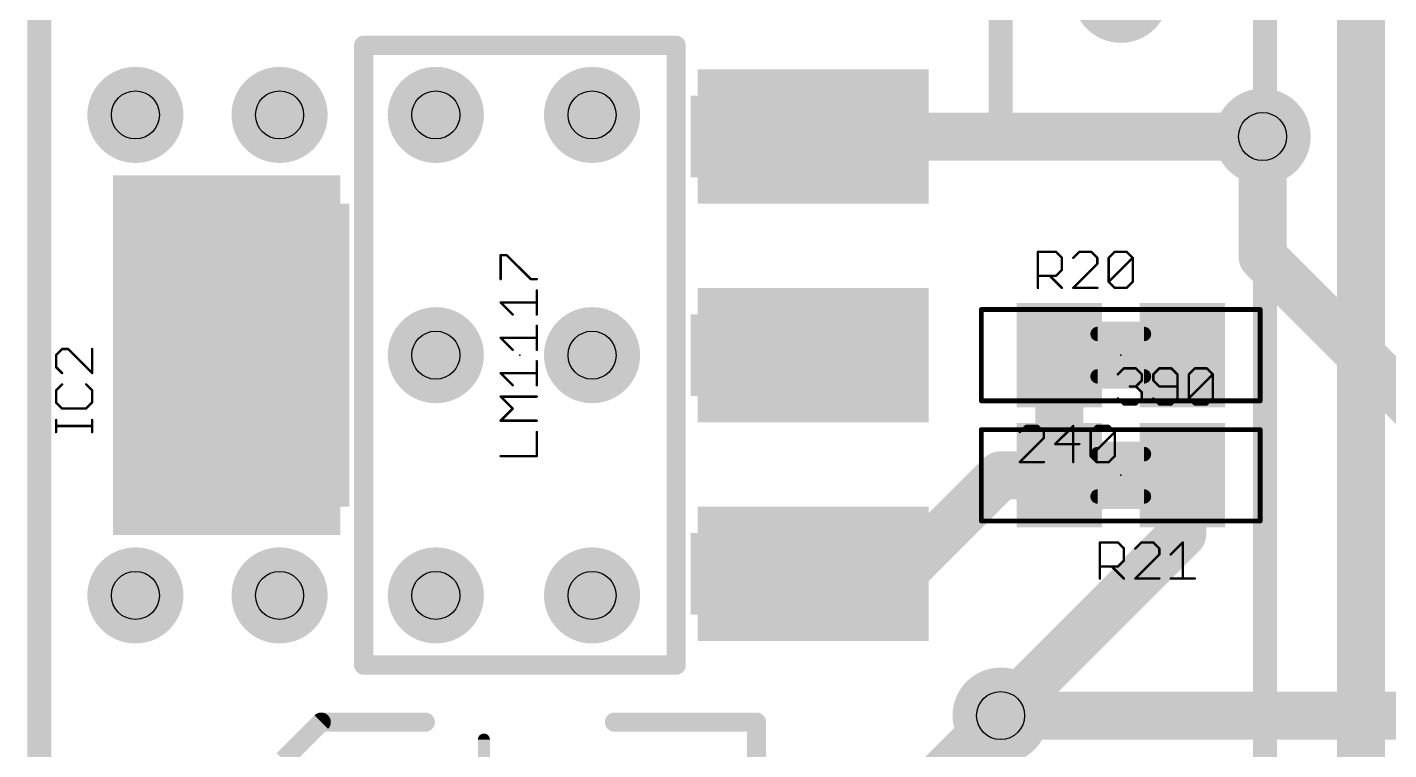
# Model space of a CAD drawing. Extents: x -27 to 80, y -11 to 53.
# Drawn here: x -0.13 to 14.26, y 13.61 to 21.25 of the extents above; entities that cross this region are included whole.
import ezdxf

# ---------------------------------------------------------------- set-up
doc = ezdxf.new("R2010")
doc.units = 0
for name, color, linetype in [('1', 12, 'CONTINUOUS'), ('16', 132, 'CONTINUOUS'), ('18', 110, 'CONTINUOUS'), ('20', 53, 'CONTINUOUS'), ('21', 53, 'CONTINUOUS'), ('23', 53, 'CONTINUOUS'), ('25', 253, 'CONTINUOUS'), ('27', 253, 'CONTINUOUS'), ('29', 253, 'CONTINUOUS'), ('31', 253, 'CONTINUOUS'), ('35', 253, 'CONTINUOUS'), ('39', 12, 'CONTINUOUS'), ('44', 253, 'CONTINUOUS'), ('51', 53, 'CONTINUOUS')]:
    doc.layers.add(name, color=color, linetype=linetype)

# ---------------------------------------------------------------- blocks, each defined once
blk = doc.blocks.new('RECT')
blk.add_solid([(-0.5, -0.5), (0.5, -0.5), (-0.5, 0.5), (0.5, 0.5)])
blk = doc.blocks.new('ROUNDV')
at = {"const_width": 0.5}
blk.add_lwpolyline([(0, -0.25, 1), (0, 0.25, 1), (0, -0.25)], format="xyb", dxfattribs=at)

msp = doc.modelspace()

# ---------------------------------------------------------------- linework, layer by layer
at = {"layer": '1'}
for points, const_width in [([(13.97, 10.16), (13.97, 31.12)], 0.508), ([(13.97, 7.62), (13.97, 27.94)], 0.254), ([(0, 26.67), (0, 8.89)], 0.254), ([(12.954, 8.89), (12.954, 26.67)], 0.254), ([(10.16, 20.0914), (10.16, 22.86)], 0.254), ([(8.1788, 20.0914), (10.16, 20.0914)], 0.508), ([(10.16, 20.0914), (12.9286, 20.0914)], 0.508), ([(10.78, 16.51), (10.78, 17.78)], 0.508), ([(9.1186, 15.4686), (10.16, 16.51)], 0.508), ([(10.16, 16.51), (10.78, 16.51)], 0.508), ([(12.08, 15.89), (12.08, 16.51)], 0.508), ([(10.16, 13.97), (12.08, 15.89)], 0.508), ([(8.1788, 15.4686), (9.1186, 15.4686)], 0.508), ([(8.89, 12.7), (10.16, 13.97)], 0.508)]:
    msp.add_lwpolyline(points, dxfattribs=dict(at, const_width=const_width))
for points, const_width in [([(8.1788, 20.2184, 1), (8.1788, 19.9644)], 0.254), ([(10.16, 20.2184, 1), (10.16, 19.9644)], 0.254), ([(10.16, 19.9644, 1), (10.16, 20.2184)], 0.254), ([(12.9286, 19.9644, 1), (12.9286, 20.2184)], 0.254), ([(10.0965, 20.0914, 1), (10.2235, 20.0914)], 0.127), ([(10.907, 17.78, 1), (10.653, 17.78)], 0.254), ([(10.16, 16.637, 1), (10.16, 16.383)], 0.254), ([(10.2498, 16.4202, 1), (10.0702, 16.5998)], 0.254), ([(10.78, 16.383, 1), (10.78, 16.637)], 0.254), ([(12.207, 16.51, 1), (11.953, 16.51)], 0.254), ([(10.653, 16.51, 1), (10.907, 16.51)], 0.254), ([(12.1698, 15.8002, 1), (11.9902, 15.9798)], 0.254), ([(11.953, 15.89, 1), (12.207, 15.89)], 0.254), ([(8.1788, 15.5956, 1), (8.1788, 15.3416)], 0.254), ([(9.0288, 15.5584, 1), (9.2084, 15.3788)], 0.254), ([(9.1186, 15.3416, 1), (9.1186, 15.5956)], 0.254), ([(10.0702, 14.0598, 1), (10.2498, 13.8802)], 0.254), ([(10.2498, 13.8802, 1), (10.0702, 14.0598)], 0.254)]:
    msp.add_lwpolyline(points, format="xyb", dxfattribs=dict(at, const_width=const_width))
at = {"layer": '16'}
for points, const_width in [([(13.97, 7.62), (13.97, 27.94)], 0.254), ([(0, 26.67), (0, 8.89)], 0.254), ([(12.954, 8.89), (12.954, 26.67)], 0.254), ([(12.9286, 20.0914), (12.9286, 18.8214)], 0.508), ([(12.9286, 18.8214), (16.51, 15.24)], 0.508), ([(10.16, 13.97), (15.24, 13.97)], 0.508)]:
    msp.add_lwpolyline(points, dxfattribs=dict(at, const_width=const_width))
at = {"layer": '16', "const_width": 0.254}
for points in [[(13.0556, 20.0914, 1), (12.8016, 20.0914)], [(13.0184, 18.9112, 1), (12.8388, 18.7316)], [(12.8016, 18.8214, 1), (13.0556, 18.8214)], [(10.16, 14.097, 1), (10.16, 13.843)]]:
    msp.add_lwpolyline(points, format="xyb", dxfattribs=at)
at = {"layer": '20', "const_width": 0.2032}
msp.add_lwpolyline([(0, 2.54), (0, 50.8)], dxfattribs=at)
at = {"layer": '21'}
for points, const_width in [([(3.429, 21.0566), (6.731, 21.0566)], 0.2032), ([(3.429, 14.5034), (3.429, 21.0566)], 0.2032), ([(6.731, 21.0566), (6.731, 14.5034)], 0.2032), ([(6.731, 14.5034), (3.429, 14.5034)], 0.2032), ([(2.98, 13.9), (2.58, 13.5)], 0.2032), ([(4.08, 13.9), (2.98, 13.9)], 0.2032), ([(6.08, 13.9), (7.58, 13.9)], 0.2032), ([(7.58, 13.9), (7.58, 11.5)], 0.2032), ([(4.699, 11.684), (4.699, 13.716)], 0.127)]:
    msp.add_lwpolyline(points, dxfattribs=dict(at, const_width=const_width))
for points, const_width in [([(3.429, 21.1074, 1), (3.429, 21.0058)], 0.1016), ([(3.4798, 21.0566, 1), (3.3782, 21.0566)], 0.1016), ([(6.7818, 21.0566, 1), (6.6802, 21.0566)], 0.1016), ([(6.731, 21.0058, 1), (6.731, 21.1074)], 0.1016), ([(3.429, 14.5542, 1), (3.429, 14.4526)], 0.1016), ([(3.3782, 14.5034, 1), (3.4798, 14.5034)], 0.1016), ([(6.6802, 14.5034, 1), (6.7818, 14.5034)], 0.1016), ([(6.731, 14.4526, 1), (6.731, 14.5542)], 0.1016), ([(2.98, 13.9508, 1), (2.98, 13.8492)], 0.1016), ([(3.0159, 13.8641, 1), (2.9441, 13.9359)], 0.1016), ([(4.08, 13.8492, 1), (4.08, 13.9508)], 0.1016), ([(6.08, 13.9508, 1), (6.08, 13.8492)], 0.1016), ([(7.6308, 13.9, 1), (7.5292, 13.9)], 0.1016), ([(7.58, 13.8492, 1), (7.58, 13.9508)], 0.1016), ([(4.7307, 13.716, 1), (4.6673, 13.716)], 0.0635)]:
    msp.add_lwpolyline(points, format="xyb", dxfattribs=dict(at, const_width=const_width))
at = {"layer": '23'}
for p in [(5.08, 17.78), (11.43, 17.78), (11.43, 16.51)]:
    msp.add_point(p, dxfattribs=at)
at = {"layer": '25', "const_width": 0.0127}
for points in [[(10.5537, 18.8789, 1), (10.5537, 18.8662)], [(10.5601, 18.8725, 1), (10.5474, 18.8725)], [(10.7489, 18.877, 1), (10.7399, 18.868)], [(10.7444, 18.8662, 1), (10.7444, 18.8789)], [(10.9915, 18.8789, 1), (10.9915, 18.8662)], [(10.9959, 18.868, 1), (10.987, 18.877)], [(11.1231, 18.877, 1), (11.1141, 18.868)], [(11.1186, 18.8662, 1), (11.1186, 18.8789)], [(11.3657, 18.8789, 1), (11.3657, 18.8662)], [(11.3702, 18.868, 1), (11.3612, 18.877)], [(11.4973, 18.877, 1), (11.4883, 18.868)], [(11.4928, 18.8662, 1), (11.4928, 18.8789)], [(10.8143, 18.809, 1), (10.8016, 18.809)], [(10.8034, 18.8045, 1), (10.8124, 18.8135)], [(10.9234, 18.8135, 1), (10.9324, 18.8045)], [(11.1885, 18.809, 1), (11.1758, 18.809)], [(11.1758, 18.7454, 1), (11.1885, 18.7454)], [(11.1776, 18.8045, 1), (11.1866, 18.8135)], [(11.1866, 18.7409, 1), (11.1776, 18.7499)], [(11.2976, 18.8135, 1), (11.3066, 18.8045)], [(11.3085, 18.809, 1), (11.2958, 18.809)], [(11.5627, 18.809, 1), (11.55, 18.809)], [(11.5608, 18.8045, 1), (11.5518, 18.8135)], [(11.5518, 18.8045, 1), (11.5608, 18.8135)], [(10.5537, 18.6247, 1), (10.5537, 18.612)], [(10.6853, 18.6228, 1), (10.6763, 18.6138)], [(10.7399, 18.6228, 1), (10.7489, 18.6138)], [(10.7444, 18.612, 1), (10.7444, 18.6247)], [(10.8016, 18.6819, 1), (10.8143, 18.6819)], [(10.8124, 18.6774, 1), (10.8034, 18.6864)], [(11.3066, 18.5592, 1), (11.2976, 18.5503)], [(11.2976, 18.5592, 1), (11.3066, 18.5503)], [(11.5608, 18.5503, 1), (11.5518, 18.5592)], [(10.5474, 18.4912, 1), (10.5601, 18.4912)], [(10.8034, 18.4867, 1), (10.8124, 18.4957)], [(10.9279, 18.4976, 1), (10.9279, 18.4848)], [(10.9234, 18.4957, 1), (10.9324, 18.4867)], [(11.1821, 18.4848, 1), (11.1821, 18.4976)], [(11.2958, 18.5548, 1), (11.3085, 18.5548)], [(11.3657, 18.4976, 1), (11.3657, 18.4848)], [(11.3612, 18.4867, 1), (11.3702, 18.4957)], [(11.4883, 18.4957, 1), (11.4973, 18.4867)], [(11.4928, 18.4848, 1), (11.4928, 18.4976)], [(11.55, 18.5548, 1), (11.5627, 18.5548)], [(0.241, 17.8514, 1), (0.241, 17.8387)], [(0.2455, 17.8406, 1), (0.2365, 17.8496)], [(0.3091, 17.8496, 1), (0.3001, 17.8406)], [(0.3046, 17.8387, 1), (0.3046, 17.8514)], [(0.5652, 17.8451, 1), (0.5525, 17.8451)], [(0.1838, 17.7815, 1), (0.1711, 17.7815)], [(0.173, 17.786, 1), (0.182, 17.7771)], [(0.182, 17.6589, 1), (0.173, 17.6499)], [(0.1711, 17.6544, 1), (0.1838, 17.6544)], [(0.2365, 17.5864, 1), (0.2455, 17.5954)], [(0.5525, 17.5909, 1), (0.5652, 17.5909)], [(0.5543, 17.5864, 1), (0.5633, 17.5954)], [(0.1838, 17.4073, 1), (0.1711, 17.4073)], [(0.173, 17.4118, 1), (0.182, 17.4028)], [(0.2455, 17.4664, 1), (0.2365, 17.4754)], [(0.4997, 17.4754, 1), (0.4908, 17.4664)], [(0.5652, 17.4073, 1), (0.5525, 17.4073)], [(0.5543, 17.4028, 1), (0.5633, 17.4118)], [(0.182, 17.2847, 1), (0.173, 17.2757)], [(0.1711, 17.2802, 1), (0.1838, 17.2802)], [(0.5525, 17.2802, 1), (0.5652, 17.2802)], [(0.5633, 17.2757, 1), (0.5543, 17.2847)], [(0.241, 17.223, 1), (0.241, 17.2103)], [(0.2365, 17.2122, 1), (0.2455, 17.2212)], [(0.4908, 17.2212, 1), (0.4997, 17.2122)], [(0.4952, 17.2103, 1), (0.4952, 17.223)], [(0.1838, 17.0943, 1), (0.1711, 17.0943)], [(0.1775, 17.0371, 1), (0.1775, 17.0244)], [(0.5652, 17.0943, 1), (0.5525, 17.0943)], [(0.5588, 17.0244, 1), (0.5588, 17.0371)], [(0.1711, 16.9672, 1), (0.1838, 16.9672)], [(0.5525, 16.9672, 1), (0.5652, 16.9672)], [(11.2091, 15.8055, 1), (11.2091, 15.7928)], [(11.2154, 15.7991, 1), (11.2027, 15.7991)], [(11.4042, 15.8036, 1), (11.3953, 15.7946)], [(11.3997, 15.7928, 1), (11.3997, 15.8055)], [(11.4696, 15.7356, 1), (11.4569, 15.7356)], [(11.4588, 15.7311, 1), (11.4678, 15.7401)], [(11.5788, 15.7401, 1), (11.5878, 15.7311)], [(11.6468, 15.8055, 1), (11.6468, 15.7928)], [(11.6513, 15.7946, 1), (11.6423, 15.8036)], [(11.7784, 15.8036, 1), (11.7695, 15.7946)], [(11.7739, 15.7928, 1), (11.7739, 15.8055)], [(11.8438, 15.7356, 1), (11.8312, 15.7356)], [(11.833, 15.7311, 1), (11.842, 15.7401)], [(11.842, 15.6675, 1), (11.833, 15.6765)], [(12.0909, 15.7991, 1), (12.0782, 15.7991)], [(12.0891, 15.7946, 1), (12.0801, 15.8036)], [(11.2091, 15.5513, 1), (11.2091, 15.5386)], [(11.3407, 15.5494, 1), (11.3317, 15.5404)], [(11.3953, 15.5494, 1), (11.4042, 15.5404)], [(11.3997, 15.5386, 1), (11.3997, 15.5513)], [(11.4569, 15.6085, 1), (11.4696, 15.6085)], [(11.4678, 15.604, 1), (11.4588, 15.613)], [(11.8312, 15.672, 1), (11.8438, 15.672)], [(11.953, 15.6765, 1), (11.962, 15.6675)], [(11.2027, 15.4178, 1), (11.2154, 15.4178)], [(11.4588, 15.4133, 1), (11.4678, 15.4223)], [(11.5833, 15.4242, 1), (11.5833, 15.4115)], [(11.5788, 15.4223, 1), (11.5878, 15.4133)], [(11.8375, 15.4115, 1), (11.8375, 15.4242)], [(11.9575, 15.4242, 1), (11.9575, 15.4115)], [(12.0782, 15.4178, 1), (12.0909, 15.4178)], [(12.2117, 15.4115, 1), (12.2117, 15.4242)]]:
    msp.add_lwpolyline(points, format="xyb", dxfattribs=at)
at = {"layer": '25', "const_width": 0.0254}
for points in [[(10.5537, 18.4912), (10.5537, 18.8725)], [(10.5537, 18.8725), (10.7444, 18.8725)], [(10.7444, 18.8725), (10.8079, 18.809)], [(10.9915, 18.8725), (10.9279, 18.809)], [(11.1186, 18.8725), (10.9915, 18.8725)], [(11.1821, 18.809), (11.1186, 18.8725)], [(11.3021, 18.809), (11.3657, 18.8725)], [(11.3657, 18.8725), (11.4928, 18.8725)], [(11.4928, 18.8725), (11.5563, 18.809)], [(10.8079, 18.809), (10.8079, 18.6819)], [(10.9279, 18.4912), (11.1821, 18.7454)], [(11.1821, 18.7454), (11.1821, 18.809)], [(11.3021, 18.5548), (11.3021, 18.809)], [(11.3021, 18.5548), (11.5563, 18.809)], [(11.5563, 18.809), (11.5563, 18.5548)], [(10.7444, 18.6183), (10.5537, 18.6183)], [(10.6808, 18.6183), (10.8079, 18.4912)], [(10.8079, 18.6819), (10.7444, 18.6183)], [(11.3657, 18.4912), (11.3021, 18.5548)], [(11.5563, 18.5548), (11.4928, 18.4912)], [(11.1821, 18.4912), (10.9279, 18.4912)], [(11.4928, 18.4912), (11.3657, 18.4912)], [(0.241, 17.8451), (0.1775, 17.7815)], [(0.3046, 17.8451), (0.241, 17.8451)], [(0.5588, 17.5909), (0.3046, 17.8451)], [(0.5588, 17.8451), (0.5588, 17.5909)], [(0.1775, 17.7815), (0.1775, 17.6544)], [(0.1775, 17.6544), (0.241, 17.5909)], [(0.241, 17.4709), (0.1775, 17.4073)], [(0.1775, 17.4073), (0.1775, 17.2802)], [(0.5588, 17.4073), (0.4952, 17.4709)], [(0.5588, 17.2802), (0.5588, 17.4073)], [(0.1775, 17.2802), (0.241, 17.2167)], [(0.4952, 17.2167), (0.5588, 17.2802)], [(0.241, 17.2167), (0.4952, 17.2167)], [(0.1775, 16.9672), (0.1775, 17.0943)], [(0.5588, 17.0308), (0.1775, 17.0308)], [(0.5588, 16.9672), (0.5588, 17.0943)], [(11.2091, 15.4178), (11.2091, 15.7991)], [(11.2091, 15.7991), (11.3997, 15.7991)], [(11.3997, 15.7991), (11.4633, 15.7356)], [(11.4633, 15.7356), (11.4633, 15.6085)], [(11.6468, 15.7991), (11.5833, 15.7356)], [(11.5833, 15.4178), (11.8375, 15.672)], [(11.7739, 15.7991), (11.6468, 15.7991)], [(11.8375, 15.7356), (11.7739, 15.7991)], [(11.8375, 15.672), (11.8375, 15.7356)], [(11.9575, 15.672), (12.0846, 15.7991)], [(12.0846, 15.7991), (12.0846, 15.4178)], [(11.3997, 15.5449), (11.2091, 15.5449)], [(11.3362, 15.5449), (11.4633, 15.4178)], [(11.4633, 15.6085), (11.3997, 15.5449)], [(11.8375, 15.4178), (11.5833, 15.4178)], [(11.9575, 15.4178), (12.2117, 15.4178)]]:
    msp.add_lwpolyline(points, dxfattribs=at)
at = {"layer": '27', "const_width": 0.0127}
for points in [[(4.8765, 18.8448, 1), (4.8765, 18.8321)], [(4.8828, 18.8384, 1), (4.8701, 18.8384)], [(4.9445, 18.8429, 1), (4.9355, 18.834)], [(4.94, 18.8321, 1), (4.94, 18.8448)], [(4.8701, 18.5842, 1), (4.8828, 18.5842)], [(5.1942, 18.5906, 1), (5.1942, 18.5779)], [(5.1898, 18.5797, 1), (5.1987, 18.5887)], [(5.2578, 18.5779, 1), (5.2578, 18.5906)], [(5.2642, 18.4642, 1), (5.2515, 18.4642)], [(4.881, 18.3416, 1), (4.872, 18.3326)], [(4.8765, 18.3435, 1), (4.8765, 18.3308)], [(5.2578, 18.3308, 1), (5.2578, 18.3435)], [(4.9991, 18.2055, 1), (5.0081, 18.2145)], [(5.2515, 18.21, 1), (5.2642, 18.21)], [(5.2642, 18.09, 1), (5.2515, 18.09)], [(4.881, 17.9674, 1), (4.872, 17.9584)], [(4.8765, 17.9693, 1), (4.8765, 17.9566)], [(4.9991, 17.8313, 1), (5.0081, 17.8403)], [(5.2578, 17.9566, 1), (5.2578, 17.9693)], [(5.2515, 17.8358, 1), (5.2642, 17.8358)], [(5.2642, 17.7158, 1), (5.2515, 17.7158)], [(4.881, 17.5932, 1), (4.872, 17.5842)], [(4.8765, 17.5951, 1), (4.8765, 17.5824)], [(5.2578, 17.5824, 1), (5.2578, 17.5951)], [(11.3951, 17.5816, 1), (11.4041, 17.5726)], [(11.4631, 17.647, 1), (11.4631, 17.6343)], [(11.4676, 17.6361, 1), (11.4586, 17.6451)], [(11.5947, 17.6451, 1), (11.5858, 17.6361)], [(11.5902, 17.6343, 1), (11.5902, 17.647)], [(11.6601, 17.5771, 1), (11.6474, 17.5771)], [(11.6493, 17.5726, 1), (11.6583, 17.5816)], [(11.7801, 17.5771, 1), (11.7674, 17.5771)], [(11.7693, 17.5816, 1), (11.7783, 17.5726)], [(11.8373, 17.647, 1), (11.8373, 17.6343)], [(11.8418, 17.6361, 1), (11.8328, 17.6451)], [(11.9689, 17.6451, 1), (11.96, 17.6361)], [(11.9644, 17.6343, 1), (11.9644, 17.647)], [(12.0343, 17.5771, 1), (12.0217, 17.5771)], [(12.0235, 17.5726, 1), (12.0325, 17.5816)], [(12.1543, 17.5771, 1), (12.1416, 17.5771)], [(12.1435, 17.5816, 1), (12.1525, 17.5726)], [(12.2115, 17.647, 1), (12.2115, 17.6343)], [(12.216, 17.6361, 1), (12.2071, 17.6451)], [(12.3431, 17.6451, 1), (12.3342, 17.6361)], [(12.3387, 17.6343, 1), (12.3387, 17.647)], [(12.4086, 17.5771, 1), (12.3959, 17.5771)], [(12.4067, 17.5726, 1), (12.3977, 17.5816)], [(12.3977, 17.5726, 1), (12.4067, 17.5816)], [(4.9991, 17.4571, 1), (5.0081, 17.4661)], [(5.2515, 17.4616, 1), (5.2642, 17.4616)], [(11.5267, 17.4563, 1), (11.5267, 17.4436)], [(11.5947, 17.4545, 1), (11.5858, 17.4455)], [(11.5858, 17.4545, 1), (11.5947, 17.4455)], [(11.5902, 17.4436, 1), (11.5902, 17.4563)], [(11.6474, 17.5135, 1), (11.6601, 17.5135)], [(11.6583, 17.509, 1), (11.6493, 17.518)], [(11.7783, 17.518, 1), (11.7693, 17.509)], [(11.7674, 17.5135, 1), (11.7801, 17.5135)], [(11.8373, 17.4563, 1), (11.8373, 17.4436)], [(11.8328, 17.4455, 1), (11.8418, 17.4545)], [(12.028, 17.4436, 1), (12.028, 17.4563)], [(4.8765, 17.348, 1), (4.8765, 17.3353)], [(4.881, 17.3461, 1), (4.872, 17.3371)], [(5.2578, 17.3353, 1), (5.2578, 17.348)], [(11.4041, 17.3273, 1), (11.3951, 17.3184)], [(11.4631, 17.2657, 1), (11.4631, 17.2529)], [(11.4586, 17.2548, 1), (11.4676, 17.2638)], [(11.5858, 17.2638, 1), (11.5947, 17.2548)], [(11.5902, 17.2529, 1), (11.5902, 17.2657)], [(11.6601, 17.3864, 1), (11.6474, 17.3864)], [(11.6474, 17.3229, 1), (11.6601, 17.3229)], [(11.6493, 17.3819, 1), (11.6583, 17.3909)], [(11.6583, 17.3184, 1), (11.6493, 17.3273)], [(11.7783, 17.3273, 1), (11.7693, 17.3184)], [(11.8373, 17.2657, 1), (11.8373, 17.2529)], [(11.8328, 17.2548, 1), (11.8418, 17.2638)], [(11.96, 17.2638, 1), (11.9689, 17.2548)], [(11.9644, 17.2529, 1), (11.9644, 17.2657)], [(12.0217, 17.3229, 1), (12.0343, 17.3229)], [(12.0325, 17.3184, 1), (12.0235, 17.3273)], [(12.1525, 17.3273, 1), (12.1435, 17.3184)], [(12.1435, 17.3273, 1), (12.1525, 17.3184)], [(12.1416, 17.3229, 1), (12.1543, 17.3229)], [(12.2115, 17.2657, 1), (12.2115, 17.2529)], [(12.2071, 17.2548, 1), (12.216, 17.2638)], [(12.3342, 17.2638, 1), (12.3431, 17.2548)], [(12.3387, 17.2529, 1), (12.3387, 17.2657)], [(12.3959, 17.3229, 1), (12.4086, 17.3229)], [(12.4067, 17.3184, 1), (12.3977, 17.3273)], [(5.0081, 17.21, 1), (4.9991, 17.219)], [(4.9991, 17.21, 1), (5.0081, 17.219)], [(4.8765, 17.0938, 1), (4.8765, 17.0811)], [(4.872, 17.0919, 1), (4.881, 17.0829)], [(5.2642, 16.9674, 1), (5.2515, 16.9674)], [(5.2578, 17.0811, 1), (5.2578, 17.0938)], [(10.4268, 17.0374, 1), (10.4268, 17.0247)], [(10.4312, 17.0265, 1), (10.4223, 17.0355)], [(10.5584, 17.0355, 1), (10.5494, 17.0265)], [(10.5539, 17.0247, 1), (10.5539, 17.0374)], [(10.6238, 16.9675, 1), (10.6111, 16.9675)], [(10.9344, 17.031, 1), (10.9217, 17.031)], [(10.9326, 17.0265, 1), (10.9236, 17.0355)], [(11.118, 16.9675, 1), (11.1053, 16.9675)], [(11.1752, 17.0374, 1), (11.1752, 17.0247)], [(11.1797, 17.0265, 1), (11.1707, 17.0355)], [(11.3068, 17.0355, 1), (11.2978, 17.0265)], [(11.3023, 17.0247, 1), (11.3023, 17.0374)], [(11.3722, 16.9675, 1), (11.3595, 16.9675)], [(11.3703, 16.963, 1), (11.3613, 16.972)], [(10.3587, 16.972, 1), (10.3677, 16.963)], [(10.6111, 16.9039, 1), (10.6238, 16.9039)], [(10.6129, 16.963, 1), (10.6219, 16.972)], [(10.6219, 16.8994, 1), (10.6129, 16.9084)], [(10.7374, 16.8467, 1), (10.7374, 16.834)], [(10.7329, 16.8449, 1), (10.7419, 16.8359)], [(10.9916, 16.834, 1), (10.9916, 16.8467)], [(11.1071, 16.972, 1), (11.1161, 16.963)], [(11.3613, 16.963, 1), (11.3703, 16.972)], [(4.8765, 16.7196, 1), (4.8765, 16.7068)], [(5.2515, 16.7132, 1), (5.2642, 16.7132)], [(5.2578, 16.7068, 1), (5.2578, 16.7196)], [(11.1161, 16.7177, 1), (11.1071, 16.7088)], [(11.1071, 16.7177, 1), (11.1161, 16.7088)], [(11.1053, 16.7133, 1), (11.118, 16.7133)], [(11.3595, 16.7133, 1), (11.3722, 16.7133)], [(11.3703, 16.7088, 1), (11.3613, 16.7177)], [(10.3632, 16.6561, 1), (10.3632, 16.6433)], [(10.3587, 16.6542, 1), (10.3677, 16.6452)], [(10.6174, 16.6433, 1), (10.6174, 16.6561)], [(10.9217, 16.6497, 1), (10.9344, 16.6497)], [(11.1752, 16.6561, 1), (11.1752, 16.6433)], [(11.1707, 16.6452, 1), (11.1797, 16.6542)], [(11.2978, 16.6542, 1), (11.3068, 16.6452)], [(11.3023, 16.6433, 1), (11.3023, 16.6561)]]:
    msp.add_lwpolyline(points, format="xyb", dxfattribs=at)
at = {"layer": '27', "const_width": 0.0254}
for points in [[(4.8765, 18.5842), (4.8765, 18.8384)], [(4.8765, 18.8384), (4.94, 18.8384)], [(4.94, 18.8384), (5.1942, 18.5842)], [(5.1942, 18.5842), (5.2578, 18.5842)], [(5.2578, 18.21), (5.2578, 18.4642)], [(5.0036, 18.21), (4.8765, 18.3371)], [(4.8765, 18.3371), (5.2578, 18.3371)], [(5.2578, 17.8358), (5.2578, 18.09)], [(5.0036, 17.8358), (4.8765, 17.9629)], [(4.8765, 17.9629), (5.2578, 17.9629)], [(5.2578, 17.4616), (5.2578, 17.7158)], [(5.0036, 17.4616), (4.8765, 17.5887)], [(4.8765, 17.5887), (5.2578, 17.5887)], [(11.3996, 17.5771), (11.4631, 17.6406)], [(11.4631, 17.6406), (11.5902, 17.6406)], [(11.5902, 17.6406), (11.6538, 17.5771)], [(11.6538, 17.5771), (11.6538, 17.5135)], [(11.8373, 17.6406), (11.7738, 17.5771)], [(11.7738, 17.5771), (11.7738, 17.5135)], [(11.9644, 17.6406), (11.8373, 17.6406)], [(12.028, 17.5771), (11.9644, 17.6406)], [(12.028, 17.3229), (12.028, 17.5771)], [(12.148, 17.5771), (12.2115, 17.6406)], [(12.148, 17.3229), (12.148, 17.5771)], [(12.148, 17.3229), (12.4022, 17.5771)], [(12.2115, 17.6406), (12.3387, 17.6406)], [(12.3387, 17.6406), (12.4022, 17.5771)], [(12.4022, 17.5771), (12.4022, 17.3229)], [(11.5902, 17.45), (11.5267, 17.45)], [(11.6538, 17.5135), (11.5902, 17.45)], [(11.5902, 17.45), (11.6538, 17.3864)], [(11.7738, 17.5135), (11.8373, 17.45)], [(11.8373, 17.45), (12.028, 17.45)], [(5.0036, 17.2145), (4.8765, 17.3416)], [(4.8765, 17.3416), (5.2578, 17.3416)], [(11.4631, 17.2593), (11.3996, 17.3229)], [(11.5902, 17.2593), (11.4631, 17.2593)], [(11.6538, 17.3229), (11.5902, 17.2593)], [(11.6538, 17.3864), (11.6538, 17.3229)], [(11.7738, 17.3229), (11.8373, 17.2593)], [(11.8373, 17.2593), (11.9644, 17.2593)], [(11.9644, 17.2593), (12.028, 17.3229)], [(12.2115, 17.2593), (12.148, 17.3229)], [(12.3387, 17.2593), (12.2115, 17.2593)], [(12.4022, 17.3229), (12.3387, 17.2593)], [(4.8765, 17.0874), (5.0036, 17.2145)], [(5.2578, 17.0874), (4.8765, 17.0874)], [(5.2578, 16.7132), (5.2578, 16.9674)], [(10.4268, 17.031), (10.3632, 16.9675)], [(10.5539, 17.031), (10.4268, 17.031)], [(10.6174, 16.9675), (10.5539, 17.031)], [(10.6174, 16.9039), (10.6174, 16.9675)], [(10.9281, 17.031), (10.7374, 16.8404)], [(10.9281, 16.6497), (10.9281, 17.031)], [(11.1116, 16.9675), (11.1752, 17.031)], [(11.1116, 16.7133), (11.1116, 16.9675)], [(11.1116, 16.7133), (11.3658, 16.9675)], [(11.1752, 17.031), (11.3023, 17.031)], [(11.3023, 17.031), (11.3658, 16.9675)], [(11.3658, 16.9675), (11.3658, 16.7133)], [(10.3632, 16.6497), (10.6174, 16.9039)], [(10.7374, 16.8404), (10.9916, 16.8404)], [(4.8765, 16.7132), (5.2578, 16.7132)], [(11.1752, 16.6497), (11.1116, 16.7133)], [(11.3658, 16.7133), (11.3023, 16.6497)], [(10.6174, 16.6497), (10.3632, 16.6497)], [(11.3023, 16.6497), (11.1752, 16.6497)]]:
    msp.add_lwpolyline(points, dxfattribs=at)
at = {"layer": '39', "const_width": 0.0508}
for points in [[(9.957, 18.263), (12.903, 18.263)], [(9.957, 17.297), (9.957, 18.263)], [(12.903, 18.263), (12.903, 17.297)], [(12.903, 17.297), (9.957, 17.297)], [(9.957, 16.027), (9.957, 16.993)], [(9.957, 16.993), (12.903, 16.993)], [(12.903, 16.993), (12.903, 16.027)], [(12.903, 16.027), (9.957, 16.027)]]:
    msp.add_lwpolyline(points, dxfattribs=at)
at = {"layer": '39', "const_width": 0.0254}
for points in [[(9.957, 18.2757, 1), (9.957, 18.2503)], [(9.9697, 18.263, 1), (9.9443, 18.263)], [(12.9157, 18.263, 1), (12.8903, 18.263)], [(12.903, 18.2503, 1), (12.903, 18.2757)], [(9.957, 17.3097, 1), (9.957, 17.2843)], [(9.9443, 17.297, 1), (9.9697, 17.297)], [(12.8903, 17.297, 1), (12.9157, 17.297)], [(12.903, 17.2843, 1), (12.903, 17.3097)], [(9.9697, 16.993, 1), (9.9443, 16.993)], [(9.957, 17.0057, 1), (9.957, 16.9803)], [(12.9157, 16.993, 1), (12.8903, 16.993)], [(12.903, 16.9803, 1), (12.903, 17.0057)], [(9.957, 16.0397, 1), (9.957, 16.0143)], [(9.9443, 16.027, 1), (9.9697, 16.027)], [(12.8903, 16.027, 1), (12.9157, 16.027)], [(12.903, 16.0143, 1), (12.903, 16.0397)]]:
    msp.add_lwpolyline(points, format="xyb", dxfattribs=at)
at = {"layer": '44'}
for centre in [(1.016, 20.32), (2.54, 20.32), (4.191, 20.32), (5.842, 20.32), (12.9286, 20.0914), (4.191, 17.78), (5.842, 17.78), (1.016, 15.24), (2.54, 15.24), (4.191, 15.24), (5.842, 15.24), (10.16, 13.97)]:
    msp.add_circle(centre, 0.254, dxfattribs=at)
at = {"layer": '51'}
for points, const_width in [([(0, 31.64), (0, 2.54)], 0.254), ([(11.185, 18.004), (11.675, 18.004)], 0.1524), ([(11.675, 17.556), (11.185, 17.556)], 0.1524), ([(11.185, 16.734), (11.675, 16.734)], 0.1524), ([(11.675, 16.286), (11.185, 16.286)], 0.1524)]:
    msp.add_lwpolyline(points, dxfattribs=dict(at, const_width=const_width))
at = {"layer": '51', "const_width": 0.0762}
for points in [[(11.185, 18.0421, 1), (11.185, 17.9659)], [(11.675, 17.9659, 1), (11.675, 18.0421)], [(11.185, 17.5941, 1), (11.185, 17.5179)], [(11.675, 17.5179, 1), (11.675, 17.5941)], [(11.185, 16.7721, 1), (11.185, 16.6959)], [(11.675, 16.6959, 1), (11.675, 16.7721)], [(11.185, 16.3241, 1), (11.185, 16.2479)], [(11.675, 16.2479, 1), (11.675, 16.3241)]]:
    msp.add_lwpolyline(points, format="xyb", dxfattribs=at)

# ---------------------------------------------------------------- block references
at = {"layer": '1'}
for p, xscale, yscale, rotation in [((8.1788, 20.0914), 1.2192, 2.2352, 90), ((1.981, 17.78), 3.6, 2.2, 90), ((8.1788, 17.78), 1.2192, 2.2352, 90), ((10.78, 16.51), 0.7, 0.9, 180), ((12.08, 16.51), 0.7, 0.9, 180), ((8.1788, 15.4686), 1.2192, 2.2352, 90)]:
    msp.add_blockref('RECT', p, dxfattribs=dict(at, xscale=xscale, yscale=yscale, rotation=rotation))
at = {"layer": '1', "xscale": 0.7, "yscale": 0.9}
for p in [(10.78, 17.78), (12.08, 17.78)]:
    msp.add_blockref('RECT', p, dxfattribs=at)
at = {"layer": '18', "xscale": 1.016, "yscale": 1.016}
for p in [(11.43, 21.59), (11.43, 21.59), (1.016, 20.32), (1.016, 20.32), (2.54, 20.32), (2.54, 20.32), (4.191, 20.32), (4.191, 20.32), (5.842, 20.32), (5.842, 20.32), (12.9286, 20.0914), (12.9286, 20.0914), (4.191, 17.78), (4.191, 17.78), (5.842, 17.78), (5.842, 17.78), (1.016, 15.24), (1.016, 15.24), (2.54, 15.24), (2.54, 15.24), (4.191, 15.24), (4.191, 15.24), (5.842, 15.24), (5.842, 15.24), (10.16, 13.97), (10.16, 13.97)]:
    msp.add_blockref('ROUNDV', p, dxfattribs=at)
at = {"layer": '21', "xscale": 0.4064, "yscale": 0.7112}
msp.add_blockref('RECT', (11.43, 17.78), dxfattribs=at)
at = {"layer": '21', "xscale": 0.4064, "yscale": 0.7112, "rotation": 180}
msp.add_blockref('RECT', (11.43, 16.51), dxfattribs=at)
at = {"layer": '29'}
for p, xscale, yscale, rotation in [((8.1788, 20.0914), 1.4224, 2.4384, 90), ((1.981, 17.78), 3.8032, 2.4032, 90), ((8.1788, 17.78), 1.4224, 2.4384, 90), ((10.78, 16.51), 0.9032, 1.1032, 180), ((12.08, 16.51), 0.9032, 1.1032, 180), ((8.1788, 15.4686), 1.4224, 2.4384, 90)]:
    msp.add_blockref('RECT', p, dxfattribs=dict(at, xscale=xscale, yscale=yscale, rotation=rotation))
at = {"layer": '29', "xscale": 0.9032, "yscale": 1.1032}
for p in [(10.78, 17.78), (12.08, 17.78)]:
    msp.add_blockref('RECT', p, dxfattribs=at)
at = {"layer": '31'}
for p, xscale, yscale, rotation in [((8.1788, 20.0914), 1.2192, 2.2352, 90), ((1.981, 17.78), 3.6, 2.2, 90), ((8.1788, 17.78), 1.2192, 2.2352, 90), ((10.78, 16.51), 0.7, 0.9, 180), ((12.08, 16.51), 0.7, 0.9, 180), ((8.1788, 15.4686), 1.2192, 2.2352, 90)]:
    msp.add_blockref('RECT', p, dxfattribs=dict(at, xscale=xscale, yscale=yscale, rotation=rotation))
at = {"layer": '31', "xscale": 0.7, "yscale": 0.9}
for p in [(10.78, 17.78), (12.08, 17.78)]:
    msp.add_blockref('RECT', p, dxfattribs=at)
at = {"layer": '35', "xscale": 0.3998, "yscale": 0.6}
msp.add_blockref('RECT', (11.43, 17.78), dxfattribs=at)
at = {"layer": '35', "xscale": 0.3998, "yscale": 0.6, "rotation": 180}
msp.add_blockref('RECT', (11.43, 16.51), dxfattribs=at)
at = {"layer": '51'}
for p, xscale, yscale, rotation in [((7.8105, 20.0914), 0.8636, 1.8542, 90), ((7.8105, 20.0914), 0.8636, 1.8542, 90), ((2.3495, 17.78), 3.2004, 1.8542, 90), ((2.3495, 17.78), 3.2004, 1.8542, 90), ((7.8105, 17.78), 0.8636, 1.8542, 90), ((7.8105, 17.78), 0.8636, 1.8542, 90), ((11.0212, 16.5148), 0.3, 0.5999, 180), ((11.834, 16.5148), 0.3, 0.5999, 180), ((7.8105, 15.4686), 0.8636, 1.8542, 90), ((7.8105, 15.4686), 0.8636, 1.8542, 90)]:
    msp.add_blockref('RECT', p, dxfattribs=dict(at, xscale=xscale, yscale=yscale, rotation=rotation))
at = {"layer": '51', "xscale": 0.3, "yscale": 0.5999}
for p in [(11.026, 17.7752), (11.8388, 17.7752)]:
    msp.add_blockref('RECT', p, dxfattribs=at)

doc.saveas('drawing.dxf')
